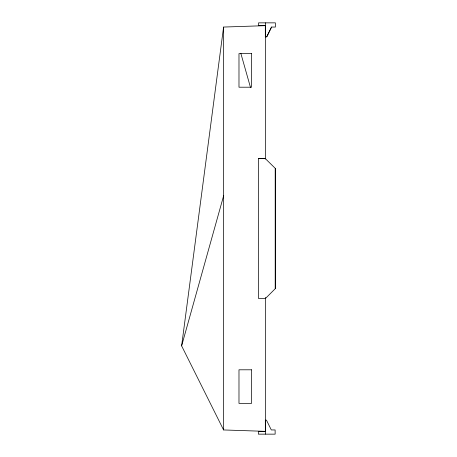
<?xml version="1.0" encoding="UTF-8"?>
<svg xmlns="http://www.w3.org/2000/svg" width="457" height="457" viewBox="0 0 457 457"><rect width="100%" height="100%" fill="white"/><g stroke="black" fill="none" stroke-linecap="round" stroke-linejoin="round"><path stroke-width="0.69" d="M258.502 158.556L265.5 158.556L258.502 158.556L258.473 298.45L265.471 298.45L275.285 288.658L275.263 168.347L265.254 158.556M275.263 288.658L275.285 168.347M223.696 428.529L223.593 429.951L265.563 431.351L265.563 297.404M223.593 27.054L223.593 429.951L181.623 345.875L223.593 27.054L265.563 25.655M181.623 345.875L223.724 195.465M266.734 36.846L271.527 27.054L275.377 27.049L275.377 22.85L258.565 22.856L258.565 25.649L265.317 25.649L265.317 36.851L266.734 36.846L271.549 27.054M265.111 431.351L258.331 431.351L258.359 434.15L275.143 434.15L275.12 429.951L271.292 429.946L266.471 420.149L265.328 420.149L265.351 434.15M240.839 53.366L250.556 87.664M265.563 36.469L265.563 36.851M265.563 22.856L265.563 158.985M251.573 53.635L238.982 53.635L238.982 87.207L251.573 87.207L251.573 53.635M251.573 369.799L238.982 369.799L238.982 403.371L251.573 403.371L251.573 369.799"/></g></svg>
